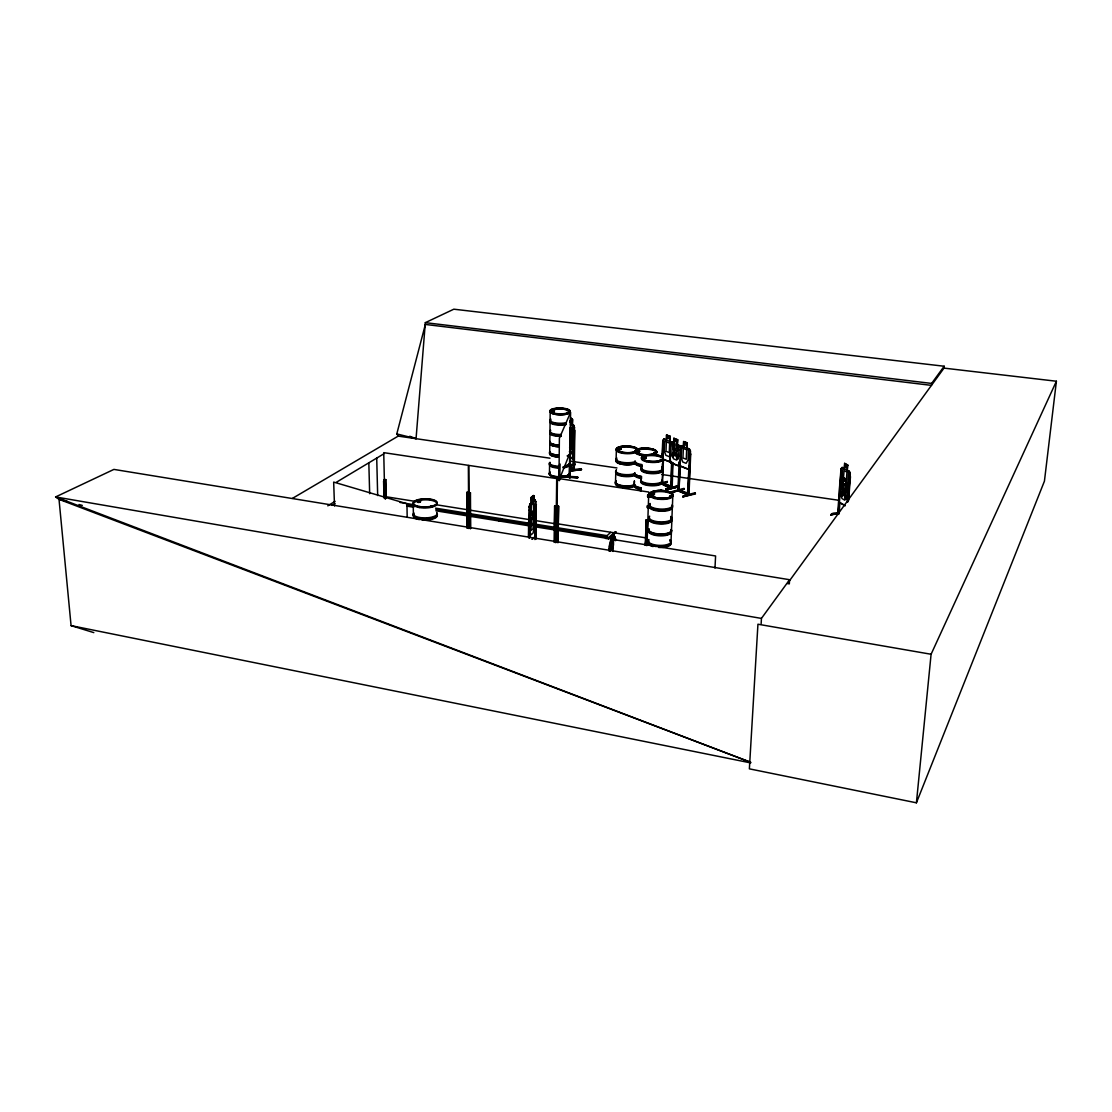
<?xml version="1.0" encoding="UTF-8"?>
<svg xmlns="http://www.w3.org/2000/svg" width="1112" height="1112" viewBox="0 0 1112 1112"><rect width="100%" height="100%" fill="white"/><g stroke="black" fill="none" stroke-linecap="round" stroke-linejoin="round"><path stroke-width="1.5" d="M499.024 520.986L500.4 518.581L529.562 523.252M500.414 521.18L501.79 518.776L501.79 520.096M528.492 536.971L528.603 522.042L529.409 519.401L531.049 518.178M528.673 536.999L529.09 506.933M528.923 538.027L529.896 504.278L528.978 506.919M529.507 538.125L529.757 509.769L530.132 537.569M531.105 512.604L529.91 531.48L530.994 534.914L533.079 533.065L534.233 527.686L533.343 503.263L531.244 505.029L531.161 515.44L533.26 513.647M529.715 504.264L531.188 503.027L531.23 497.425C536.707 491.448 531.786 501.79 535.762 501.429M531.439 503.18L531.23 497.425M532.342 501.206L532.314 500.595M533.412 495.813L534.372 512.688L533.218 518.081L531.119 519.888L530.035 516.399L530.104 505.974L531.258 503.152M533.552 501.429L533.482 495.563M534.928 539.556L535.859 504.639L536.123 539.098M535.539 539.014L535.664 501.276L535.289 531.105L534.636 537.138L532.551 539M549.453 474.018L549.578 465.205M549.703 452.306L549.814 443.41M549.953 433.61L549.814 442.548A9.925 3.072 0.9 0 0 558.335 446.148M549.953 431.734L550.079 422.421M550.079 420.544L550.19 411.523M553.595 411.037L553.317 410.662M554.262 410.467L553.554 411.19M554.11 542.42L554.582 506.182L556.334 506.21L554.582 506.182M554.554 526.685L554.818 505.988M555.611 542.656L556.097 506.419M556.056 526.921L556.709 478.591L468.833 465.414L469.181 528.283M556.347 542.447L557.084 506.002L558.585 506.224L558.085 542.475M556.778 528.436L557.459 478.355L648.782 492.032L646.989 545.408M557.849 542.698L558.585 506.224M558.961 480.551L559.378 438.253L570.609 412.316L569.261 477.812L570.108 477.771L570.206 437.099L569.483 477.284M559.378 479.397L559.586 464.204M559.544 480.592L559.781 463.718M552.247 410.953L553.067 410.648M569.914 437.085L570.164 427.536L572.138 429.107M570.553 423.06L570.637 418.126M570.762 437.127L569.914 477.882C571.902 475.366 567.996 476.297 570.192 475.964M552.539 410.481L551.649 410.94L553.387 411.357M569.844 432.207L571.749 433.583C571.429 440.088 574.417 446.802 571.429 453.154L569.525 451.75M571.832 438.475L572.221 428.996M571.985 438.726L572.041 435.668M572.096 435.265L572.249 426.077L570.373 424.714M572.43 424.423L572.583 419.363L570.414 417.931L572.513 419.474L572.277 424.437L573.25 426.813L573.097 436.015L572.027 439.198M573.125 469.889L573.375 456.003M573.722 435.265L573.82 430.08L574.876 430.427L574.251 470.251L574.306 468.694L573.167 468.402M570.053 465.928L573.57 468.791L573.75 470.32L574.487 427.508L572.499 424.297M574.265 427.55L572.916 459.075L570.373 457.296M574.765 464.413L569.983 464.997M575.015 464.51L570.289 464.468M570.317 465.247L575.099 464.677L575.112 463.857M577.712 477.715L561.977 476.867L577.712 477.715L577.726 476.881L561.991 476.033M534.719 524.086L606.763 535.623L605.54 538.417L608.723 538.931L616.284 531.856M606.735 536.985L606.763 535.623M608.723 538.931L608.75 537.569L615.061 531.689M609.028 550.648L611.558 536.707L613.81 534.608L615.826 539.89M609.223 550.676L609.209 546.214L611.558 536.707M609.307 551.177L610.043 545.631L610.516 550.94M609.918 551.274L610.043 545.631M610.182 550.704L611.6 536.874L614.005 534.636M613.101 551.427L613.407 539.542L715.586 555.972L714.988 568.079M613.49 545.311L613.226 536.484M615.52 482.052L615.784 472.586M616.131 458.742L616.382 449.178M634.271 484.29L634.368 481.121M634.396 480.954L634.299 484.026A10.564 3.517 1.9 0 0 641.29 487.848M645.21 545.38L646.267 519.888L647.837 520.124L646.781 545.631M645.419 545.172L645.544 541.794M645.711 536.735L646.267 519.888M662.224 456.962L662.752 440.491L664.059 439.073L666.435 439.991L666.63 434.945L666.422 440.227L664.601 441.242L664.267 450.624L665.852 455.308L669.118 456.587M662.502 453.918L662.988 440.56M662.21 468.652L662.391 463.593M662.641 456.851L662.71 443.479L664.086 443.744M667.269 481.482L667.311 482.274L662.683 483.275C674.998 486.027 675.053 491.643 662.293 484.359L663.669 443.841M663.53 458.922L662.182 484.318M665.893 489.767L665.921 488.919L677.959 485.777L678.501 486.847L665.893 489.767L678.487 486.764M666.046 489.711L665.977 488.96M666.477 489.975L678.445 486.722M673.399 444.452L672.218 442.201L669.952 441.325L670.133 436.265L666.491 434.973M677.319 444.883L679.015 447.26L678.64 456.726L676.721 460.076L673.441 458.769L671.856 454.057L672.218 444.633L674.025 443.618C672.579 429.468 677.069 447.927 671.537 442.479L670.216 443.897L669.702 457.407L670.592 462.828L678.945 466.081L680.363 461.549L680.905 447.927L679.738 445.648L677.305 444.8M669.813 457.421L670.216 443.897M671.606 462.383L670.619 487.876L671.551 488.237M671.287 487.695L671.245 482.608M671.509 475.825L672.023 462.272M670.522 487.751L671.342 486.222L671.356 488.182L672.579 462.759M672.009 492.407L671.982 491.56L684.075 488.377L684.033 489.224L672.009 492.407L683.949 489.044M672.996 462.648L672.148 488.098L661.89 483.831M671.342 486.222L671.968 488.015M671.009 541.864L671.426 531.758M671.467 530.785L671.856 520.625M671.912 518.498L672.329 507.906M672.412 505.765L672.829 495.493M677.18 444.925L677.639 439.685L677.444 444.772M678.056 489.502C678.904 493.2 679.182 486.486 677.986 490.976L679.098 461.98M678.306 489.28L678.598 490.809M686.452 494.131L678.362 490.795L679.043 473.781M680.363 465.664L678.918 491.309L680.655 447.983L679.543 445.829M683.727 441.672L683.519 446.774L680.975 445.62L679.752 447.149M694.903 492.811L695.473 493.895L682.81 496.883L682.851 496.035L694.93 492.811L695.014 493.603M687.216 442.812L686.743 448.08L688.467 450.471L688.064 459.979L686.104 463.329L682.768 462.022L681.156 457.282L681.531 447.816L683.393 446.802L683.616 441.45L687.216 442.812L686.868 447.955L689.273 448.956M687.953 494.701L688.953 495.16L690.691 454.071L689.704 453.682L687.438 494.826M687.925 493.228L687.55 494.868M688.189 489.627L689.051 469.083M687.661 493.45L688.495 495.313L690.524 451.097L689.329 448.817M679.488 490.183L689.023 493.589L688.967 495.132M761.164 623.596L761.428 618.411L789.589 579.713L113.91 469.403L55.6 496.939L59.019 499.33L750.808 762.346L55.6 496.939L761.428 618.411M789.589 579.713L789.312 583.87L787.477 583.564M838.615 513.647L830.803 514.856C831.804 511.589 841.409 513.813 838.295 512.271M839.852 483.067L841.006 481.607L839.755 482.942L839.254 502.457L838.712 496.8M840.199 482.747L841.242 468.903M838.309 512.104L839.073 502.04M839.699 493.658L840.088 488.627M840.714 480.231L841.214 473.517M838.281 514.314L837.836 512.41M838.615 514.411L841.353 471.849M839.894 502.527L839.185 513.244L830.733 514.661M844.411 468.819L844.717 463.343L844.244 468.833L842.604 469.737L841.867 479.467L843.063 484.484L845.898 486.083L847.733 482.775L848.484 473.003L847.094 470.404L847.608 465.038L847.372 470.265L849.346 471.363L850.291 473.809L848.108 500.622M843.16 482.997L841.52 483.873L840.783 493.547L841.979 498.551L844.8 500.178L846.649 496.911L847.4 487.195L845.996 484.596L846.955 472.155L844.119 470.584L843.007 483.025L840.88 481.83M847.135 501.832L849.582 476.422L850.43 476.895L848.595 500.553M847.886 498.371L848.15 494.993M849.068 483.178L849.582 476.422M847.803 502.054L848.929 488.057L847.942 485.61L848.873 488.071M848.942 487.82L850.027 473.851M549.981 458.2L416.055 438.684L425.326 322.661L453.821 309.192L944.171 366.237L943.991 368.114L788.491 582.16M944.171 366.237L931.634 383.432L931.453 385.377L425.354 324.44L396.803 433.888L398.207 436.112L416.055 438.684L409.772 436.252M931.091 654.259L757.939 624.221L749.377 768.851L916.413 802.808L931.091 654.259L1056.4 381.235L943.991 368.114M1056.4 381.235L1044.432 481.162L916.413 802.808M534.914 522.112L529.52 526.782L534.969 522.251L535.525 516.135L534.733 522.084L529.576 526.56M535.525 516.135L534.969 522.251M535.192 531.049L534.636 537.138L531.842 539.264M613.032 536.457L611.405 544.143L611.989 549.537L613.226 546.492M573.153 454.669L573.709 450.263M572.763 459.089L573.931 441.575L573.236 439.323L571.749 438.378L573.208 439.462M574.223 470.181L573.639 469.778C571.415 469.153 575.321 467.068 573.57 469.723M575.043 464.51L570.234 465.08M569.997 444.202L570.762 441.672L572.444 447.719L571.193 440.936L572.583 436.224L571.874 435.89L570.762 439.462L570.122 436.099M528.867 522.084L529.604 519.429M680.238 461.466L678.945 466.081M840.477 488.432L840.102 482.719L840.477 488.432L847.594 492.491L849.095 487.793M847.594 492.491L849.193 487.876M688.286 469.167L689.69 464.747L690.274 451.152L689.134 448.998L680.891 445.842M432.165 505.835L432.693 506.502M432.985 506.155L431.595 506.057L432.735 506.043M432.512 505.654L431.247 505.932L431.651 506.516M432.665 506.238L432.304 506.363M419.961 501.929L419.947 501.109M419.655 501.498L419.154 500.859M417.57 501.637L418.529 501.192M417.278 501.526L418.056 500.97M418.209 502.012L420.114 501.484M559.405 479.216L569.956 452.973M417.208 501.484L418.293 502.179M669.855 496.202L669.813 497.106M669.924 496.202L670.967 496.216L669.716 496.564M653.62 494.034L653.981 493.464M651.882 493.992L653.689 493.547L652.8 493.645M661.028 459.492L660.208 460.215M660.153 459.882L661.028 460.535M661.167 459.951L660.584 459.506M654.565 453.209L653.481 453.432L655.093 453.39M633.743 484.957L634.035 484.888M653.828 453.07L654.732 453.946M643.82 457.602L645.891 457.449L645.057 457.088M645.224 457.296L645.46 458.047M646.253 457.838L644.877 458.283M645.752 457.449L644.904 457.713M644.265 457.074C640.039 458.644 649.255 458.839 645.099 457.407M638.983 450.624L638.816 451.736M639.053 451.138L639.831 451.43L638.566 451.75M637.968 450.568L636.731 451.319L638.038 451.722M635.814 450.999L635.035 450.805M635.383 451.667L636.245 451.583L634.98 451.792M635.466 451.402L635.661 451.055M619.314 448.4L620.649 449.178L619.912 449.609M620.899 448.942L619.69 449.47M619.912 448.428L621.135 449.373L619.662 449.623M619.676 449.081L620.774 448.998M618.258 448.803L618.216 449.582L619.759 449.595M618.494 449.345L619.704 449.123M841.089 468.93L842.257 467.443L844.161 468.611M840.005 483.039L841.047 481.802M662.863 440.588L664.059 439.073M671.578 442.673L670.466 443.966L669.952 457.393L670.814 462.661M567.328 412.858L567.871 412.635M568.218 412.26L567.37 412.218M567.134 412.844L567.704 413.011M552.775 410.439L552.817 411.176M610.655 545.742L609.445 546.214M616.548 540.154L615.353 540.627L615.937 540.057L613.81 534.608M609.876 544.949L609.779 545.672M610.641 532.37L605.567 537.054L608.75 537.569M662.766 482.789L661.946 482.372M534.816 514.939L535.428 516.441L534.816 514.939L533.287 516.246L533.343 510.7L531.175 512.729M529.632 519.582L534.775 515.148M529.757 509.769L529.131 510.297L530.341 509.852M536.429 504.723L535.233 505.154M529.743 504.417L535.15 499.9M531.48 497.578L533.593 495.841M531.3 497.55L533.663 495.591M417.375 501.345C416.027 503.625 423.644 501.818 419.196 501.192M466.804 492.491L468.527 492.533L466.804 492.491L467.026 528.158M468.93 528.492L468.986 492.616L470.445 492.838L470.626 528.52M468.722 492.797L470.445 492.838M670.008 496.939L670.828 496.786L669.98 496.355M384.015 497.967L383.598 481.204L384.349 480.718L385.336 499.246M385.781 479.633L384.099 479.606L385.781 479.633L386.225 498.037M383.598 481.204L384.891 480.801M654.315 494.242L652.73 494.062M332.113 505.418L335.018 503.625M327.776 505.849L335.046 501.345M574.251 468.75L569.566 465.997M336.491 482.191L383.709 453.904M653.439 453.529L654.495 453.96M292.442 498.385L398.207 436.112M643.236 457.532L644.029 457.282M643.111 457.699L644.043 457.115M396.762 433.916L416.055 438.684M639.219 451.639L638.469 451.111M637.44 450.638L638.316 451.194M637.12 450.916L638.288 451.75M618.689 448.553L619.134 449.595M618.897 449.554L617.98 449.151L618.772 448.817M553.943 411.106L554.61 410.703L553.609 410.453M554.193 410.536L554.123 411.273M419.766 501.915L418.877 501.442M419.669 502.096L420.572 501.595L419.669 500.942M653.689 494.075L651.896 493.603M653.842 494.576L654.398 493.728M652.118 493.408L653.856 493.353M652.049 493.603L651.771 494.604M645.989 458.061L645.141 458.255M643.32 457.588L644.835 457.393M639.4 451.486L638.594 451.597M634.771 451.138L635.452 451.625L634.702 451.291M639.525 451.194L637.357 451.375L638.288 451.583M620.232 449.415L618.62 448.97M618.147 448.956L619.648 448.636M567.273 412.524L568.288 413.094M431.428 505.96L432.457 505.71M551.969 410.62L552.831 410.147M552.775 410.689L554.054 410.606M554.332 411.009L552.33 410.926M417.653 501.22L419.196 500.803M682.81 496.883L694.944 493.478M687.897 493.645L679.071 490.295M671.412 492.157L684.033 489.224M665.991 489.016L678.014 485.874M665.963 489.586L678 486.514M670.981 486.597L662.335 483.317M667.353 481.454L662.349 482.9M662.293 483.122L667.256 482.038L662.238 483.206M689.815 464.816L688.37 469.375L679.988 466.067L679.446 461.939M671.342 462.55L663.155 459.312L662.265 453.918L663.28 459.284L671.398 462.314M690.691 454.071L689.287 453.793M680.975 450.332L679.571 450.068M672.218 442.201L673.274 444.48M670.133 436.265L669.688 441.478L671.384 443.841M671.537 442.479L679.682 445.801M670.619 496.341L671.398 496.897L670.314 497.175M644.626 457.713L644.195 457.393M637.899 450.888L637.593 451.611M838.156 513.257L830.803 514.856M843.077 482.761L843.313 477.576L846.357 479.286M850.291 473.809L849.346 471.363M850.43 476.895L849.095 476.492M569.997 469.959L581.256 468.694L581.506 469.556M569.983 470.779L581.256 469.32M570.303 470.918L581.534 469.639L570.317 471.043M573.236 439.323L569.761 437.099M571.832 433.458L569.775 431.998M571.971 433.944L573.472 434.875L574.167 437.141L573.472 434.875M570.4 423.074L573.806 425.243M574.487 427.508L573.653 425.27M653.856 494.59L652.716 494.451M653.328 494.645L654.259 493.909M644.515 457.616L643.681 457.977L644.571 458.241M637.913 450.527L638.788 450.541M637.732 450.777L638.524 450.749M638.191 450.86L637.815 451.125M639.08 451.903L637.815 451.875M618.814 448.803L620.649 449.081M552.789 410.106L553.609 410.119M552.608 410.481L553.79 410.509M418.39 501.206L420.169 501.345M419.182 501.651L417.931 501.554M670.995 486.166L672.079 486.583M638.093 450.888L638.941 450.93M634.229 485.179A10.647 3.544 1.9 0 0 641.221 489.03A10.647 3.544 1.9 0 1 634.229 485.193L634.354 485.054M653.439 494.618L652.577 494.576M670.188 496.494L670.939 496.577M432.165 506.377L431.22 506.016M577.74 477.534L562.088 476.506M555.208 506.085L558.405 506.266M644.793 457.38L645.975 457.616M644.612 458.269L643.514 458.033M670.216 496.369L671.287 496.716M425.326 322.661L931.634 383.432M418.557 502.221L417.737 501.859M570.595 461.202L616.952 467.957M661.598 474.463L838.462 500.233M556.834 506.196L558.349 506.433M646.058 520.096L647.629 520.333M554.693 507.072L558.085 507.614M556.834 523.669L645.53 537.805M384.794 496.55L415.582 501.456M436.112 504.723L468.625 509.908M469.083 510.005L530.507 519.804M535.623 520.611L556.097 523.877M614.449 539.487L613.963 534.858M400.028 502.457L413.594 504.639M435.64 508.17L501.79 518.776M406.992 504.848L413.789 505.932M435.862 509.477L529.451 524.544M536.22 525.628L554.818 528.617M558.21 529.159L605.553 536.762M407.02 506.155L413.803 507.253M435.876 510.797L529.451 525.879M536.206 526.977L554.805 529.965M558.182 530.507L605.512 538.111M653.55 493.672L653.745 493.978M652.758 494.618L651.632 494.256M67.332 501.484L59.019 499.33L71.071 625.625L750.656 762.901M78.98 504.528L82.302 505.39M71.071 625.625L93.811 632.617M651.868 494.381L653.898 494.826L654.634 493.867M666.602 435.181L669.883 436.418M683.602 441.7L687.077 442.937M673.983 438.364L677.639 439.685M674.094 438.573L677.389 439.838M663.92 439.115L672.176 442.34M688.425 469.139L680.21 465.9L679.557 461.925M670.675 462.689L678.876 465.886M661.876 482.386L662.613 484.137M677.945 490.906L688.536 495.271M643.904 458.144L643.139 457.657M844.564 463.37L847.775 465.011M844.647 463.593L847.65 465.136M849.29 471.502L842.09 467.471L840.992 468.805L837.642 513.939L838.517 514.356M843.396 477.812L846.246 479.397L845.843 484.623L847.886 485.763M843.382 480.328L846.218 481.913M840.853 481.621L848.039 485.749M840.575 488.293L847.747 492.463M839.49 502.304L845.051 505.557M839.254 502.457L845.092 505.752M570.067 427.772L571.985 429.135M570.15 432.665L573.431 435.014M570.164 433.263L571.401 434.153L571.373 435.793L570.136 434.903M570.803 419.21L572.013 420.072L571.985 421.726L570.776 420.85M569.733 438.74L571.651 440.13L571.498 449.262L569.58 447.844M569.427 451.875L573 454.683M569.358 456.24L572.875 458.867M569.33 456.379L572.916 459.075M570.039 466.957L572.402 468.805M569.539 467.012L573.695 470.265M534.594 515.12L535.247 516.413M534.969 499.872L535.581 501.401M572.054 434.027L573.861 441.603M613.782 534.83L615.756 540.029M417.556 501.248L417.764 501.957M573.278 435.042L573.945 437.169M569.761 437.28L570.345 440.282M529.048 521.862L529.757 526.588M528.867 521.834L529.701 526.81M334.503 505.946L333.669 482.08L406.936 503.75L407.187 517.261M368.823 462.814L369.67 493.714M376.718 458.088L377.677 495.549M385.503 479.814L385.933 498.232M384.766 497.884L383.737 452.653L468.36 465.33L468.722 528.2M384.14 481.287L384.557 498.051M413.205 503.402L413.386 513.897M470.181 493.019L470.376 528.714M468.263 492.713L468.472 528.395M467.068 492.296L467.29 527.964M566.036 422.741A9.952 2.947 0.9 0 1 553.887 422.574A9.952 2.947 0.9 0 1 550.787 419.043M561.115 435.195A10.064 3.058 0.9 0 1 551.788 433.888A10.064 3.058 0.9 0 1 550.51 430.83M566.008 424.631A9.952 2.961 0.9 0 1 553.873 424.464A9.952 2.961 0.9 0 1 550.76 420.92M561.101 434.5A9.925 3.002 0.9 0 1 551.913 433.221A9.925 3.002 0.9 0 1 550.648 430.205M561.073 436.39A9.925 3.016 0.9 0 1 549.94 432.818M561.101 435.779A10.064 3.058 0.9 0 1 551.788 434.472A10.064 3.058 0.9 0 1 550.51 431.414M566.105 424.006A10.091 3.002 0.9 0 1 553.79 423.839A10.091 3.002 0.9 0 1 550.648 420.253M569.928 421.281A10.091 3.002 0.9 0 1 569.942 422.073M566.119 423.436A10.091 3.002 0.9 0 1 553.804 423.255A10.091 3.002 0.9 0 1 550.648 419.669M569.942 420.711A10.091 3.002 0.9 0 1 569.956 421.49M558.349 445.328A9.925 3.072 0.9 0 1 549.814 441.756M558.349 445.703A9.869 3.058 0.9 0 1 549.87 442.145A9.869 3.058 0.9 0 0 558.349 445.787M569.261 464.26A9.994 3.211 0.8 0 1 563.186 466.748M558.029 466.901A9.994 3.211 0.8 0 1 550.134 462.356M569.135 463.621A9.855 3.169 0.8 0 1 565.382 465.678M558.057 466.206A9.855 3.169 0.8 0 1 549.592 462.522M569.108 465.455A9.855 3.183 0.8 0 1 563.117 467.916M558.029 468.069A9.855 3.183 0.8 0 1 549.564 464.371M568.955 474.032A9.813 3.211 0.8 0 1 556.667 476.575A9.813 3.211 0.8 0 1 550.162 472.141M569.261 464.83A9.994 3.211 0.8 0 1 563.186 467.318M558.029 467.471A9.994 3.211 0.8 0 1 550.134 462.926M558.182 455.809A10.022 3.155 0.9 0 1 549.578 452.139M558.182 456.379A10.022 3.155 0.9 0 1 549.564 452.709M568.983 474.282A9.855 3.225 0.8 0 1 556.653 476.826A9.855 3.225 0.8 0 1 550.12 472.378M672.246 504.723A11.537 3.975 2.1 0 1 660.097 509.06A11.537 3.975 2.1 0 1 650.075 503.458M670.897 517.122A11.662 4.101 2.1 0 1 661.112 522.709A11.662 4.101 2.1 0 1 649.464 516.871M672.162 506.863A11.523 3.975 2.1 0 1 660.028 511.214A11.523 3.975 2.1 0 1 650.006 505.585M670.786 516.413A11.495 4.045 2.1 0 1 661.14 521.917A11.495 4.045 2.1 0 1 649.644 516.149M670.703 518.526A11.495 4.059 2.1 0 1 661.056 524.058A11.495 4.059 2.1 0 1 649.575 518.275M671.259 529.423A11.44 4.101 2.1 0 1 660.695 533.982A11.44 4.101 2.1 0 1 648.63 529.159M670.883 517.775A11.662 4.101 2.1 0 1 661.098 523.377A11.662 4.101 2.1 0 1 649.45 517.511M672.343 506.113A11.69 4.031 2.1 0 1 660.042 510.533A11.69 4.031 2.1 0 1 649.881 504.82M672.371 505.46A11.69 4.031 2.1 0 1 660.055 509.866A11.69 4.031 2.1 0 1 649.894 504.167M671.259 530.104A11.467 4.114 2.1 0 1 660.667 534.677A11.467 4.114 2.1 0 1 648.588 529.84M671.273 530.257A11.481 4.128 2.1 0 1 660.667 534.83A11.481 4.128 2.1 0 1 648.56 529.993M671.287 529.729A11.495 4.114 2.1 0 1 660.681 534.302A11.495 4.114 2.1 0 1 648.574 529.465M669.883 539.709A11.44 4.17 2.1 0 1 660.278 545.408A11.44 4.17 2.1 0 1 648.852 539.473M670.758 542.865A11.44 4.184 2.1 0 1 658.693 547.465M653.078 546.562A11.44 4.184 2.1 0 1 650.854 545.756M649.227 544.783A11.44 4.184 2.1 0 1 648.782 541.572M669.98 541.058A11.593 4.239 2.1 0 1 669.174 545.283A11.593 4.239 2.1 0 1 658.707 546.798M655.732 546.465A11.593 4.239 2.1 0 1 648.657 540.821M670.008 540.418A11.593 4.239 2.1 0 1 660.264 546.2A11.593 4.239 2.1 0 1 648.671 540.168M671.189 531.3A11.44 4.114 2.1 0 1 660.625 535.859A11.44 4.114 2.1 0 1 648.574 531.036M671.259 530.674A11.481 4.128 2.1 0 1 660.653 535.247A11.481 4.128 2.1 0 1 648.546 530.41M645.043 455.809A10.689 3.35 1.9 0 1 635.855 451.069A10.689 3.35 1.9 0 1 651.979 449.901A10.689 3.35 1.9 0 1 652.869 455.253M641.554 477.312A10.8 3.531 1.9 0 1 634.452 473.476M641.958 466.609A10.661 3.419 1.9 0 1 634.952 462.898M641.568 478.577A10.633 3.475 1.9 0 1 634.591 474.782M641.527 477.924A10.8 3.531 1.9 0 1 634.438 474.087M641.93 465.344A10.828 3.461 1.9 0 1 634.813 461.577M642.013 464.607A10.661 3.405 1.9 0 1 635.008 460.896M641.916 465.97A10.828 3.461 1.9 0 1 634.799 462.189M641.249 488.613A10.578 3.531 1.9 0 1 634.299 484.79M641.249 488.154A10.647 3.544 1.9 0 1 634.257 484.304M641.235 489.614A10.564 3.531 1.9 0 1 634.299 485.791M635.689 452.501A10.633 3.336 1.6 0 1 618.828 452.306A10.633 3.336 1.6 0 1 622.47 447.232A10.633 3.336 1.6 0 1 637.44 450.054M635.425 461.522A10.647 3.392 1.6 0 1 621.747 462.217A10.647 3.392 1.6 0 1 616.757 457.894M635.16 474.143A10.759 3.503 1.6 0 1 621.33 474.866A10.759 3.503 1.6 0 1 616.298 470.404M616.715 459.882A10.633 3.405 1.6 0 0 621.691 464.218A10.633 3.405 1.6 0 0 635.369 463.523A10.62 3.392 1.6 0 1 621.705 464.218A10.62 3.392 1.6 0 1 616.729 459.895M635.063 473.42A10.62 3.447 1.6 0 1 621.427 474.143A10.62 3.447 1.6 0 1 616.451 469.737M635.008 475.408A10.606 3.461 1.6 0 1 621.372 476.131A10.606 3.461 1.6 0 1 616.395 471.724M634.702 484.637A10.564 3.503 1.6 0 1 621.121 485.388A10.564 3.503 1.6 0 1 616.173 480.926M635.147 474.755A10.759 3.503 1.6 0 1 621.316 475.477A10.759 3.503 1.6 0 1 616.284 471.015M635.508 462.856A10.786 3.447 1.6 0 1 621.65 463.565A10.786 3.447 1.6 0 1 616.59 459.173M635.536 462.244A10.786 3.433 1.6 0 1 621.664 462.953A10.786 3.433 1.6 0 1 616.604 458.561M634.716 485.318A10.606 3.517 1.6 0 1 621.08 486.069A10.606 3.517 1.6 0 1 616.117 481.579M634.73 484.915A10.606 3.517 1.6 0 1 621.094 485.652A10.606 3.517 1.6 0 1 616.131 481.176M634.646 486.403A10.564 3.517 1.6 0 1 622.331 487.362A10.564 3.517 1.6 0 1 615.506 483.539M634.702 485.777A10.606 3.531 1.6 0 1 622.331 486.75A10.606 3.531 1.6 0 1 615.478 482.914M661.765 466.915A10.814 3.489 1.9 0 1 652.605 471.655A10.814 3.489 1.9 0 1 641.846 466.651M662.335 480.537A10.939 3.614 2 0 1 650.742 484.471A10.939 3.614 2 0 1 641.304 479.355M662.571 469.834A10.814 3.503 1.9 0 1 651.118 473.642A10.814 3.503 1.9 0 1 641.791 468.68M662.21 479.842A10.786 3.558 2 0 1 652.188 483.762A10.786 3.558 2 0 1 640.873 479.564M662.14 481.843A10.786 3.572 2 0 1 652.118 485.791A10.786 3.572 2 0 1 640.804 481.579M662.307 481.148A10.939 3.614 2 0 1 650.715 485.096A10.939 3.614 2 0 1 641.29 479.967M640.554 490.948A10.717 3.614 2 0 1 641.151 490.044A10.703 3.6 2 0 0 640.568 490.92M660.875 490.295A10.717 3.614 2 0 1 661.751 491.212A10.703 3.6 2 0 0 660.848 490.281M661.848 468.221A10.967 3.558 1.9 0 1 652.563 473.045A10.967 3.558 1.9 0 1 641.666 467.957M661.876 467.61A10.967 3.544 1.9 0 1 652.577 472.419A10.967 3.544 1.9 0 1 641.693 467.332M650.353 495.785A10.759 3.628 2 0 1 647.601 495.507A10.717 3.614 2 0 0 650.353 495.896M650.367 495.438A10.786 3.628 2 0 1 647.601 495.146M640.484 491.198A10.786 3.628 2 0 1 641.082 490.295M650.02 505.946A10.717 3.67 2 0 1 647.267 505.654M649.227 529.103A10.62 3.781 2 0 1 646.503 528.812M649.95 507.948A10.717 3.683 2 0 1 647.198 507.656M649.95 507.308A10.884 3.739 2 0 1 647.156 507.016M649.978 506.697A10.884 3.739 2 0 1 647.184 506.405M650.325 496.925A10.717 3.614 2 0 1 647.573 496.647A10.717 3.614 2 0 0 650.325 496.883A10.689 3.614 2 0 1 647.573 496.619M650.339 496.341A10.786 3.642 2 0 1 647.573 496.049M646.475 529.493A10.633 3.795 2 0 0 649.199 529.785A10.703 3.822 2 0 1 646.447 529.52M649.213 529.409A10.703 3.809 2 0 1 646.461 529.117M436.794 514.675A11.885 4.156 -1 0 1 433.736 518.748A11.885 4.156 -1 0 1 422.212 519.999M419.321 519.624A11.885 4.156 -1 0 1 413.859 515.009M436.933 513.244A12.051 4.198 -1 0 1 425.27 518.72A12.051 4.198 -1 0 1 413.678 513.563M436.766 512.493A11.898 4.142 -1 0 1 425.257 517.9A11.898 4.142 -1 0 1 413.831 512.827M436.933 513.911A12.051 4.212 -1 0 1 425.284 519.401A12.051 4.212 -1 0 1 413.692 514.244M531.119 520.152L531.036 530.493L533.121 528.659L533.204 518.345L531.119 520.152M531.536 513.341L531.522 515.19L532.87 514.036L532.884 512.187L531.536 513.341M531.675 498.176L531.661 500.039L533.009 498.913L533.023 497.05L531.675 498.176M570.553 428.815L570.525 430.455L571.763 431.331L571.79 429.691L570.553 428.815M666.352 441.909L666.005 451.291L669.271 452.57L669.632 443.16L666.352 441.909M667.158 436.252L667.089 437.933L669.202 438.726L669.257 437.044L667.158 436.252M673.969 445.314L673.594 454.738L676.874 456.031L677.25 446.579L673.969 445.314M674.775 439.615L674.72 441.311L676.833 442.117L676.902 440.421L674.775 439.615M683.324 448.497L682.935 457.977L686.271 459.27L686.674 449.776L683.324 448.497M684.158 442.784L684.088 444.48L686.243 445.3L686.312 443.591L684.158 442.784M843.035 484.735L842.298 494.409L845.12 496.035L845.871 486.333L843.035 484.735M843.994 478.938L843.869 480.676L845.69 481.704L845.829 479.967L843.994 478.938M845.092 464.747L844.953 466.498L846.788 467.499L846.927 465.747L845.092 464.747M678.056 458.811L676.916 458.519L675.165 452.876C672.941 460.507 669.744 456.003 674.47 451.472C670.091 443.049 674.136 442.632 675.206 450.596C676.68 443.327 680.961 448.136 675.915 452.07L678.056 458.811M845.982 498.996L844.995 498.593L843.702 492.63C841.353 500.414 838.837 495.16 843.146 491.115L841.701 484.123L843.841 490.295C845.968 482.803 848.72 488.057 844.397 491.879L845.982 498.996M554.054 413.164A9.994 2.905 0.9 0 0 569.997 411.44A9.994 2.905 0.9 0 0 556.208 408.187A9.994 2.905 0.9 0 0 554.054 413.164M554.068 414.081A9.952 2.905 0.9 0 0 569.942 412.371A9.925 2.891 0.9 0 0 556.222 409.119A9.952 2.905 0.9 0 0 554.068 414.081A9.925 2.891 0.9 0 0 569.928 412.343A9.952 2.905 0.9 0 0 556.222 409.133A9.925 2.891 0.9 0 0 554.082 414.067M554.054 413.497A9.994 2.905 0.9 0 0 569.997 411.774A9.994 2.905 0.9 0 0 556.208 408.521A9.994 2.905 0.9 0 0 554.054 413.497A9.994 2.905 0.9 0 0 569.997 411.815A9.994 2.905 0.9 0 0 556.208 408.563A9.994 2.905 0.9 0 0 554.054 413.539M549.856 441.506A9.883 3.058 0.9 0 0 558.349 445.078A9.841 3.044 0.9 0 1 549.898 441.52M549.856 442.117A9.883 3.058 0.9 0 0 558.349 445.69A9.883 3.058 0.9 0 1 549.856 442.159M567.342 455.906A9.883 3.127 0.9 0 0 568.635 455.211A9.855 3.114 0.9 0 1 567.328 455.906M549.703 453.348A9.883 3.127 0.9 0 0 558.182 456.99A9.855 3.114 0.9 0 1 549.717 453.348M556.653 477.215A9.855 3.225 0.8 0 0 568.983 474.657A9.841 3.225 0.8 0 1 556.653 477.229A9.841 3.225 0.8 0 1 550.134 472.781A9.855 3.225 0.8 0 0 556.653 477.215M549.745 451.5A9.869 3.1 0.9 0 0 558.21 455.114A9.883 3.114 0.9 0 1 549.717 451.5M549.842 443.16A9.883 3.058 0.9 0 0 558.335 446.732A9.841 3.058 0.9 0 1 549.884 443.16M654.912 497.425A11.537 3.892 2.1 0 0 672.829 495.021A11.537 3.892 2.1 0 0 656.233 490.726A11.565 3.906 2.1 0 0 654.898 497.439A11.579 3.92 2.1 0 0 672.871 495.076A11.565 3.906 2.1 0 0 656.219 490.726A11.537 3.892 2.1 0 0 654.912 497.425A11.565 3.906 2.1 0 0 672.857 495.021A11.579 3.92 2.1 0 0 656.219 490.767A11.579 3.92 2.1 0 0 654.898 497.481M654.885 498.537A11.537 3.906 2.1 0 0 672.788 496.133A11.537 3.906 2.1 0 0 656.191 491.838A11.537 3.906 2.1 0 0 654.885 498.537M654.871 497.912A11.579 3.92 2.1 0 0 672.857 495.493A11.579 3.92 2.1 0 0 656.191 491.184A11.579 3.92 2.1 0 0 654.871 497.912M639.928 454.043A10.689 3.35 1.9 0 0 656.608 452.014A10.689 3.35 1.9 0 0 641.318 448.303A10.731 3.364 1.9 0 0 639.914 454.099A10.731 3.364 1.9 0 0 656.65 452.07A10.731 3.364 1.9 0 0 641.304 448.331A10.689 3.35 1.9 0 0 639.928 454.043M639.9 454.488A10.731 3.364 1.9 0 0 656.636 452.445A10.731 3.364 1.9 0 0 641.29 448.706A10.731 3.364 1.9 0 0 639.9 454.488A10.731 3.364 1.9 0 0 656.636 452.459A10.731 3.364 1.9 0 0 641.29 448.734A10.731 3.364 1.9 0 0 639.9 454.502M634.618 472.795A10.661 3.475 1.9 0 0 641.624 476.575A10.633 3.475 1.9 0 1 634.646 472.795M620.885 451.958A10.689 3.336 1.6 0 0 637.635 449.943A10.689 3.336 1.6 0 0 622.484 446.232A10.689 3.336 1.6 0 0 620.885 451.958M620.871 452.32A10.675 3.336 1.6 0 0 637.635 450.304A10.675 3.336 1.6 0 0 622.47 446.593A10.675 3.336 1.6 0 0 620.871 452.32M620.899 451.972A10.661 3.336 1.6 0 0 637.621 449.957A10.661 3.336 1.6 0 0 622.484 446.26A10.661 3.336 1.6 0 0 620.899 451.972M646.294 460.66A10.842 3.433 1.9 0 0 663.183 458.561A10.842 3.433 1.9 0 0 647.643 454.752A10.842 3.433 1.9 0 0 646.294 460.66M646.28 460.702A10.87 3.447 1.9 0 0 663.211 458.617A10.87 3.447 1.9 0 0 647.629 454.794A10.87 3.447 1.9 0 0 646.28 460.702M646.28 461.702A10.814 3.433 1.9 0 0 663.127 459.617A10.814 3.433 1.9 0 0 647.615 455.795A10.814 3.433 1.9 0 0 646.28 461.702M646.28 461.105A10.856 3.447 1.9 0 0 663.197 459.02A10.856 3.447 1.9 0 0 647.615 455.197A10.856 3.447 1.9 0 0 646.28 461.105M647.629 494.868A10.717 3.614 2 0 0 650.381 495.146A10.703 3.6 2 0 1 647.643 494.84M419.196 506.46A11.94 4.087 -0.9 0 0 437.058 502.638A11.94 4.087 -0.9 0 0 419.099 499.385A11.94 4.087 -0.9 0 0 419.196 506.46M419.238 507.531A11.898 4.073 -0.9 0 0 437.03 503.722A11.898 4.073 -0.9 0 0 419.141 500.483A11.898 4.073 -0.9 0 0 419.238 507.531M419.196 506.85A11.94 4.087 -0.9 0 0 437.072 503.027A11.94 4.087 -0.9 0 0 419.099 499.774A11.94 4.087 -0.9 0 0 419.196 506.85"/></g></svg>
